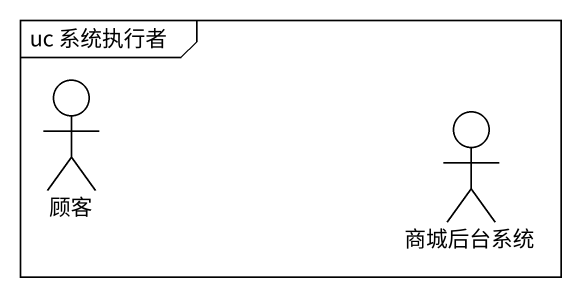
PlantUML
@startuml
mainframe uc 系统执行者
actor 顾客
actor 商城后台系统
@enduml
